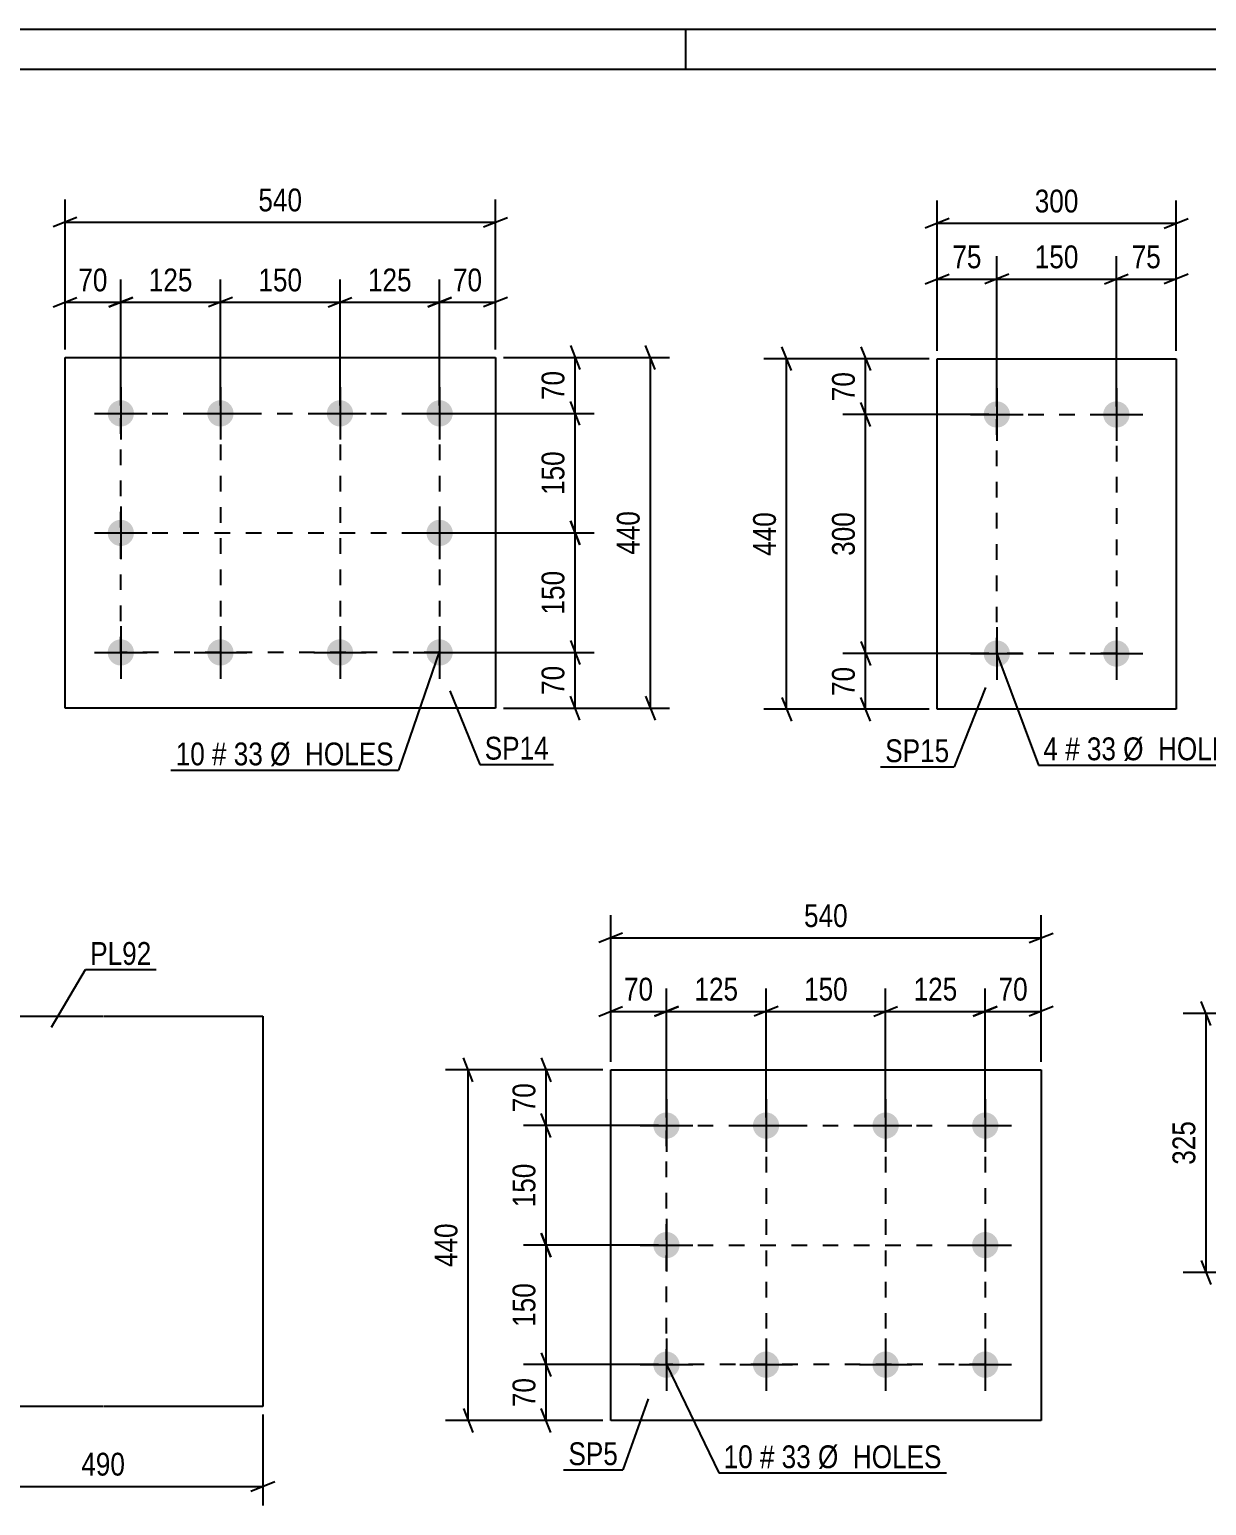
# Model space of a CAD drawing. Header units: millimetres. Extents: x 0 to 420, y 0 to 297.
# Drawn here: x 127.7 to 275.3, y 111.8 to 297 of the extents above; entities that cross this region are included whole.
import ezdxf

# ---------------------------------------------------------------- set-up
doc = ezdxf.new("R2010")
doc.units = ezdxf.units.MM
doc.linetypes.add('DXK_LINE_DOT2', pattern=[3.9198, 1.9599, -1.9599])
doc.styles.add('Arial Narrow', font='ARIALN.TTF', dxfattribs={"height": 0.2})

# ---------------------------------------------------------------- blocks, each defined once
blk = doc.blocks.new('Unknown-284859404-1134')
at = {"color": 5, "linetype": 'Continuous'}
for p, q in [((420, 297), (0, 297)), ((210, 292), (210, 297)), ((415, 292), (5, 292))]:
    blk.add_line(p, q, dxfattribs=at)
blk = doc.blocks.new('Part-284859404-5622 - 5621')
at = {"color": 2, "linetype": 'Continuous'}
for p, q in [((200.59, 122.45), (200.59, 166.45)), ((200.59, 166.45), (254.59, 166.45)), ((254.59, 166.45), (254.59, 122.45)), ((254.59, 122.45), (200.59, 122.45))]:
    blk.add_line(p, q, dxfattribs=at)
blk = doc.blocks.new('Bolt-284859404-5623 - 5621')
at = {"linetype": 'Continuous'}
for points in [[(207.59, 161.1, -1), (207.59, 157.8, -1)], [(220.09, 161.1, -1), (220.09, 157.8, -1)], [(235.09, 161.1, -1), (235.09, 157.8, -1)], [(247.59, 161.1, -1), (247.59, 157.8, -1)], [(207.59, 146.1, -1), (207.59, 142.8, -1)], [(247.59, 146.1, -1), (247.59, 142.8, -1)], [(207.59, 131.1, -1), (207.59, 127.8, -1)], [(220.09, 131.1, -1), (220.09, 127.8, -1)], [(235.09, 131.1, -1), (235.09, 127.8, -1)], [(247.59, 131.1, -1), (247.59, 127.8, -1)]]:
    blk.add_hatch(color=1, dxfattribs=at).paths.add_polyline_path(points)
at = {"color": 1, "linetype": 'Continuous'}
for p, q in [((207.59, 162.75), (207.59, 156.15)), ((220.09, 162.75), (220.09, 156.15)), ((235.09, 162.75), (235.09, 156.15)), ((247.59, 162.75), (247.59, 156.15)), ((204.29, 159.45), (210.89, 159.45)), ((216.79, 159.45), (223.39, 159.45)), ((231.79, 159.45), (238.39, 159.45)), ((244.29, 159.45), (250.89, 159.45)), ((207.59, 147.75), (207.59, 141.15)), ((247.59, 147.75), (247.59, 141.15)), ((204.29, 144.45), (210.89, 144.45)), ((244.29, 144.45), (250.89, 144.45)), ((207.59, 132.75), (207.59, 126.15)), ((220.09, 132.75), (220.09, 126.15)), ((235.09, 132.75), (235.09, 126.15)), ((247.59, 132.75), (247.59, 126.15)), ((204.29, 129.45), (210.89, 129.45)), ((216.79, 129.45), (223.39, 129.45)), ((231.79, 129.45), (238.39, 129.45)), ((244.29, 129.45), (250.89, 129.45))]:
    blk.add_line(p, q, dxfattribs=at)
blk = doc.blocks.new('Part-284859404-5652 - 5651')
at = {"color": 2, "linetype": 'Continuous'}
for p, q in [((116.86, 124.18), (116.86, 173.18)), ((116.86, 173.18), (136.86, 173.18)), ((136.96, 173.18), (156.96, 173.18)), ((156.96, 173.18), (156.96, 124.18)), ((136.86, 124.18), (116.86, 124.18)), ((156.96, 124.18), (136.96, 124.18))]:
    blk.add_line(p, q, dxfattribs=at)
blk = doc.blocks.new('Part-284859404-5669 - 5668')
at = {"color": 2, "linetype": 'Continuous'}
for p, q in [((241.54, 211.69), (241.54, 255.69)), ((241.54, 255.69), (271.54, 255.69)), ((271.54, 255.69), (271.54, 211.69)), ((271.54, 211.69), (241.54, 211.69))]:
    blk.add_line(p, q, dxfattribs=at)
blk = doc.blocks.new('Bolt-284859404-5670 - 5668')
at = {"linetype": 'Continuous'}
for points in [[(249.04, 250.34, -1), (249.04, 247.04, -1)], [(264.04, 250.34, -1), (264.04, 247.04, -1)], [(249.04, 220.34, -1), (249.04, 217.04, -1)], [(264.04, 220.34, -1), (264.04, 217.04, -1)]]:
    blk.add_hatch(color=1, dxfattribs=at).paths.add_polyline_path(points)
at = {"color": 1, "linetype": 'Continuous'}
for p, q in [((249.04, 251.99), (249.04, 245.39)), ((264.04, 251.99), (264.04, 245.39)), ((245.74, 248.69), (252.34, 248.69)), ((260.74, 248.69), (267.34, 248.69)), ((249.04, 221.99), (249.04, 215.39)), ((264.04, 221.99), (264.04, 215.39)), ((245.74, 218.69), (252.34, 218.69)), ((260.74, 218.69), (267.34, 218.69))]:
    blk.add_line(p, q, dxfattribs=at)
blk = doc.blocks.new('Part-284859404-5677 - 5676')
at = {"color": 2, "linetype": 'Continuous'}
for p, q in [((132.13, 211.83), (132.13, 255.83)), ((132.13, 255.83), (186.13, 255.83)), ((186.13, 255.83), (186.13, 211.83)), ((186.13, 211.83), (132.13, 211.83))]:
    blk.add_line(p, q, dxfattribs=at)
blk = doc.blocks.new('Bolt-284859404-5678 - 5676')
at = {"linetype": 'Continuous'}
for points in [[(139.13, 250.48, -1), (139.13, 247.18, -1)], [(151.63, 250.48, -1), (151.63, 247.18, -1)], [(166.63, 250.48, -1), (166.63, 247.18, -1)], [(179.13, 250.48, -1), (179.13, 247.18, -1)], [(139.13, 235.48, -1), (139.13, 232.18, -1)], [(179.13, 235.48, -1), (179.13, 232.18, -1)], [(139.13, 220.48, -1), (139.13, 217.18, -1)], [(151.63, 220.48, -1), (151.63, 217.18, -1)], [(166.63, 220.48, -1), (166.63, 217.18, -1)], [(179.13, 220.48, -1), (179.13, 217.18, -1)]]:
    blk.add_hatch(color=1, dxfattribs=at).paths.add_polyline_path(points)
at = {"color": 1, "linetype": 'Continuous'}
for p, q in [((139.13, 252.13), (139.13, 245.53)), ((151.63, 252.13), (151.63, 245.53)), ((166.63, 252.13), (166.63, 245.53)), ((179.13, 252.13), (179.13, 245.53)), ((135.83, 248.83), (142.43, 248.83)), ((148.33, 248.83), (154.93, 248.83)), ((163.33, 248.83), (169.93, 248.83)), ((175.83, 248.83), (182.43, 248.83)), ((139.13, 237.13), (139.13, 230.53)), ((179.13, 237.13), (179.13, 230.53)), ((135.83, 233.83), (142.43, 233.83)), ((175.83, 233.83), (182.43, 233.83)), ((139.13, 222.13), (139.13, 215.53)), ((151.63, 222.13), (151.63, 215.53)), ((166.63, 222.13), (166.63, 215.53)), ((179.13, 222.13), (179.13, 215.53)), ((135.83, 218.83), (142.43, 218.83)), ((148.33, 218.83), (154.93, 218.83)), ((163.33, 218.83), (169.93, 218.83)), ((175.83, 218.83), (182.43, 218.83))]:
    blk.add_line(p, q, dxfattribs=at)
blk = doc.blocks.new('Rectangle-284859404-7370 - 5621')
at = {"color": 1, "linetype": 'DXK_LINE_DOT2'}
blk.add_lwpolyline([(207.59, 159.45), (247.59, 159.45), (247.59, 129.45), (207.59, 129.45), (207.59, 159.45)], close=True, dxfattribs=at)
blk = doc.blocks.new('Rectangle-284859404-7167 - 5668')
at = {"color": 1, "linetype": 'DXK_LINE_DOT2'}
blk.add_lwpolyline([(249.04, 248.69), (264.04, 248.69), (264.04, 218.69), (249.04, 218.69), (249.04, 248.69)], close=True, dxfattribs=at)
blk = doc.blocks.new('Rectangle-284859404-7122 - 5676')
at = {"color": 1, "linetype": 'DXK_LINE_DOT2'}
blk.add_lwpolyline([(139.13, 248.83), (179.13, 248.83), (179.13, 218.83), (139.13, 218.83), (139.13, 248.83)], close=True, dxfattribs=at)
blk = doc.blocks.new('Line-284859404-7380 - 5621')
at = {"color": 1, "linetype": 'DXK_LINE_DOT2'}
blk.add_line((207.59, 144.45), (247.59, 144.45), dxfattribs=at)
blk = doc.blocks.new('Line-284859404-7132 - 5676')
at = {"color": 1, "linetype": 'DXK_LINE_DOT2'}
blk.add_line((151.63, 248.83), (151.63, 218.83), dxfattribs=at)
blk = doc.blocks.new('Line-284859404-7387 - 5621')
at = {"color": 1, "linetype": 'DXK_LINE_DOT2'}
blk.add_line((220.09, 159.45), (220.09, 129.45), dxfattribs=at)
blk = doc.blocks.new('Line-284859404-7139 - 5676')
at = {"color": 1, "linetype": 'DXK_LINE_DOT2'}
blk.add_line((166.63, 248.83), (166.63, 218.83), dxfattribs=at)
blk = doc.blocks.new('Line-284859404-7394 - 5621')
at = {"color": 1, "linetype": 'DXK_LINE_DOT2'}
blk.add_line((235.09, 159.45), (235.09, 129.45), dxfattribs=at)
blk = doc.blocks.new('Line-284859404-7146 - 5676')
at = {"color": 1, "linetype": 'DXK_LINE_DOT2'}
blk.add_line((139.13, 233.83), (179.13, 233.83), dxfattribs=at)
blk = doc.blocks.new('StraightDimension-284859404-7953 - 5621')
at = {"color": 7, "linetype": 'Continuous'}
for p, q in [((206.59, 159.45), (189.64, 159.45)), ((193.09, 157.95), (191.89, 160.95)), ((192.49, 144.45), (192.49, 159.45)), ((191.89, 145.95), (193.09, 142.95)), ((206.59, 144.45), (189.64, 144.45))]:
    blk.add_line(p, q, dxfattribs=at)
at = {"color": 0}
blk.add_wipeout([(191.74, 155.29), (187.54, 155.29), (187.54, 148.6), (191.74, 148.6)], dxfattribs=at)
at = {"color": 3, "style": 'Arial Narrow'}
blk.add_text('150', height=2.863, rotation=90.0002, dxfattribs=at).set_placement((191.14, 149.2))
blk = doc.blocks.new('StraightDimension-284859404-5872 - 5621')
at = {"color": 7, "linetype": 'Continuous'}
for p, q in [((191.89, 167.95), (193.09, 164.95)), ((199.59, 166.45), (189.64, 166.45)), ((192.49, 159.45), (192.49, 166.45)), ((206.59, 159.45), (189.64, 159.45)), ((193.09, 157.95), (191.89, 160.95))]:
    blk.add_line(p, q, dxfattribs=at)
at = {"color": 0}
blk.add_wipeout([(191.74, 165.37), (187.54, 165.37), (187.54, 160.52), (191.74, 160.52)], dxfattribs=at)
at = {"color": 3, "style": 'Arial Narrow'}
blk.add_text('70', height=2.863, rotation=90.0002, dxfattribs=at).set_placement((191.14, 161.12))
blk = doc.blocks.new('StraightDimension-284859404-7951 - 5621')
at = {"color": 7, "linetype": 'Continuous'}
for p, q in [((193.09, 142.95), (191.89, 145.95)), ((206.59, 144.45), (189.64, 144.45)), ((192.49, 129.45), (192.49, 144.45)), ((191.89, 130.95), (193.09, 127.95)), ((206.59, 129.45), (189.64, 129.45))]:
    blk.add_line(p, q, dxfattribs=at)
at = {"color": 0}
blk.add_wipeout([(191.74, 140.29), (187.54, 140.29), (187.54, 133.6), (191.74, 133.6)], dxfattribs=at)
at = {"color": 3, "style": 'Arial Narrow'}
blk.add_text('150', height=2.863, rotation=90.0002, dxfattribs=at).set_placement((191.14, 134.2))
blk = doc.blocks.new('StraightDimension-284859404-5875 - 5621')
at = {"color": 7, "linetype": 'Continuous'}
for p, q in [((191.89, 130.95), (193.09, 127.95)), ((206.59, 129.45), (189.64, 129.45)), ((192.49, 122.45), (192.49, 129.45)), ((199.59, 122.45), (189.64, 122.45)), ((193.09, 120.95), (191.89, 123.95))]:
    blk.add_line(p, q, dxfattribs=at)
at = {"color": 0}
blk.add_wipeout([(191.74, 128.37), (187.54, 128.37), (187.54, 123.52), (191.74, 123.52)], dxfattribs=at)
at = {"color": 3, "style": 'Arial Narrow'}
blk.add_text('70', height=2.863, rotation=90.0002, dxfattribs=at).set_placement((191.14, 124.12))
blk = doc.blocks.new('StraightDimension-284859404-5888 - 5621')
at = {"color": 7, "linetype": 'Continuous'}
for p, q in [((183.31, 164.95), (182.11, 167.95)), ((199.59, 166.45), (179.86, 166.45)), ((182.71, 122.45), (182.71, 166.45)), ((199.59, 122.45), (179.86, 122.45)), ((182.11, 123.95), (183.31, 120.95))]:
    blk.add_line(p, q, dxfattribs=at)
at = {"color": 0}
blk.add_wipeout([(181.96, 147.79), (177.76, 147.79), (177.76, 141.1), (181.96, 141.1)], dxfattribs=at)
at = {"color": 3, "style": 'Arial Narrow'}
blk.add_text('440', height=2.863, rotation=90.0002, dxfattribs=at).set_placement((181.36, 141.7))
blk = doc.blocks.new('StraightDimension-284859404-5892 - 5621')
at = {"color": 7, "linetype": 'Continuous'}
for p, q in [((247.59, 160.45), (247.59, 176.64)), ((254.59, 167.45), (254.59, 176.64)), ((246.09, 173.19), (249.09, 174.39)), ((256.09, 174.39), (253.09, 173.19)), ((247.59, 173.79), (254.59, 173.79))]:
    blk.add_line(p, q, dxfattribs=at)
at = {"color": 0}
blk.add_wipeout([(253.52, 174.54), (253.52, 178.74), (248.66, 178.74), (248.66, 174.54)], dxfattribs=at)
at = {"color": 3, "style": 'Arial Narrow'}
blk.add_text('70', height=2.863, dxfattribs=at).set_placement((249.26, 175.14))
blk = doc.blocks.new('StraightDimension-284859404-5896 - 5621')
at = {"color": 7, "linetype": 'Continuous'}
for p, q in [((200.59, 167.45), (200.59, 176.64)), ((207.59, 160.45), (207.59, 176.64)), ((199.09, 173.19), (202.09, 174.39)), ((209.09, 174.39), (206.09, 173.19)), ((200.59, 173.79), (207.59, 173.79))]:
    blk.add_line(p, q, dxfattribs=at)
at = {"color": 0}
blk.add_wipeout([(206.52, 174.54), (206.52, 178.74), (201.66, 178.74), (201.66, 174.54)], dxfattribs=at)
at = {"color": 3, "style": 'Arial Narrow'}
blk.add_text('70', height=2.863, dxfattribs=at).set_placement((202.26, 175.14))
blk = doc.blocks.new('StraightDimension-284859404-5912 - 5621')
at = {"color": 7, "linetype": 'Continuous'}
for p, q in [((200.59, 167.45), (200.59, 185.87)), ((254.59, 167.45), (254.59, 185.87)), ((202.09, 183.62), (199.09, 182.42)), ((253.09, 182.42), (256.09, 183.62)), ((200.59, 183.02), (254.59, 183.02))]:
    blk.add_line(p, q, dxfattribs=at)
at = {"color": 0}
blk.add_wipeout([(230.93, 183.77), (230.93, 187.97), (224.25, 187.97), (224.25, 183.77)], dxfattribs=at)
at = {"color": 3, "style": 'Arial Narrow'}
blk.add_text('540', height=2.863, dxfattribs=at).set_placement((224.85, 184.37))
blk = doc.blocks.new('StraightDimension-284859404-7955 - 5621')
at = {"color": 7, "linetype": 'Continuous'}
for p, q in [((207.59, 160.45), (207.59, 176.64)), ((220.09, 160.45), (220.09, 176.64)), ((206.09, 173.19), (209.09, 174.39)), ((221.59, 174.39), (218.59, 173.19)), ((207.59, 173.79), (220.09, 173.79))]:
    blk.add_line(p, q, dxfattribs=at)
at = {"color": 0}
blk.add_wipeout([(217.18, 174.54), (217.18, 178.74), (210.5, 178.74), (210.5, 174.54)], dxfattribs=at)
at = {"color": 3, "style": 'Arial Narrow'}
blk.add_text('125', height=2.863, dxfattribs=at).set_placement((211.1, 175.14))
blk = doc.blocks.new('StraightDimension-284859404-7957 - 5621')
at = {"color": 7, "linetype": 'Continuous'}
for p, q in [((220.09, 160.45), (220.09, 176.64)), ((235.09, 160.45), (235.09, 176.64)), ((221.59, 174.39), (218.59, 173.19)), ((233.59, 173.19), (236.59, 174.39)), ((220.09, 173.79), (235.09, 173.79))]:
    blk.add_line(p, q, dxfattribs=at)
at = {"color": 0}
blk.add_wipeout([(230.93, 174.54), (230.93, 178.74), (224.25, 178.74), (224.25, 174.54)], dxfattribs=at)
at = {"color": 3, "style": 'Arial Narrow'}
blk.add_text('150', height=2.863, dxfattribs=at).set_placement((224.85, 175.14))
blk = doc.blocks.new('StraightDimension-284859404-7959 - 5621')
at = {"color": 7, "linetype": 'Continuous'}
for p, q in [((235.09, 160.45), (235.09, 176.64)), ((247.59, 160.45), (247.59, 176.64)), ((233.59, 173.19), (236.59, 174.39)), ((249.09, 174.39), (246.09, 173.19)), ((235.09, 173.79), (247.59, 173.79))]:
    blk.add_line(p, q, dxfattribs=at)
at = {"color": 0}
blk.add_wipeout([(244.68, 174.54), (244.68, 178.74), (238, 178.74), (238, 174.54)], dxfattribs=at)
at = {"color": 3, "style": 'Arial Narrow'}
blk.add_text('125', height=2.863, dxfattribs=at).set_placement((238.6, 175.14))
blk = doc.blocks.new('StraightDimension-284859404-5816 - 5602')
at = {"color": 7, "linetype": 'Continuous'}
for p, q in [((275.89, 172.03), (274.69, 175.03)), ((293.36, 173.53), (272.44, 173.53)), ((275.29, 141.03), (275.29, 173.53)), ((293.36, 141.03), (272.44, 141.03)), ((274.69, 142.53), (275.89, 139.53))]:
    blk.add_line(p, q, dxfattribs=at)
at = {"color": 0}
blk.add_wipeout([(274.54, 160.62), (270.34, 160.62), (270.34, 153.94), (274.54, 153.94)], dxfattribs=at)
at = {"color": 3, "style": 'Arial Narrow'}
blk.add_text('325', height=2.863, rotation=90.0002, dxfattribs=at).set_placement((273.94, 154.54))
blk = doc.blocks.new('StraightDimension-284859404-5936 - 5651')
at = {"color": 7, "linetype": 'Continuous'}
for p, q in [((116.86, 123.18), (116.86, 111.78)), ((156.96, 123.18), (156.96, 111.78)), ((118.36, 114.78), (115.36, 113.58)), ((116.86, 114.18), (156.96, 114.18)), ((155.46, 113.58), (158.46, 114.78))]:
    blk.add_line(p, q, dxfattribs=at)
at = {"color": 0}
blk.add_wipeout([(140.25, 114.93), (140.25, 119.13), (133.57, 119.13), (133.57, 114.93)], dxfattribs=at)
at = {"color": 3, "style": 'Arial Narrow'}
blk.add_text('490', height=2.863, dxfattribs=at).set_placement((134.17, 115.53))
blk = doc.blocks.new('StraightDimension-284859404-5950 - 5668')
at = {"color": 7, "linetype": 'Continuous'}
for p, q in [((248.04, 218.69), (229.72, 218.69)), ((231.97, 220.19), (233.17, 217.19)), ((232.57, 211.69), (232.57, 218.69)), ((233.17, 210.19), (231.97, 213.19)), ((240.54, 211.69), (229.72, 211.69))]:
    blk.add_line(p, q, dxfattribs=at)
at = {"color": 0}
blk.add_wipeout([(231.82, 217.62), (227.62, 217.62), (227.62, 212.76), (231.82, 212.76)], dxfattribs=at)
at = {"color": 3, "style": 'Arial Narrow'}
blk.add_text('70', height=2.863, rotation=90.0002, dxfattribs=at).set_placement((231.22, 213.36))
blk = doc.blocks.new('StraightDimension-284859404-5949 - 5668')
at = {"color": 7, "linetype": 'Continuous'}
for p, q in [((233.17, 247.19), (231.97, 250.19)), ((248.04, 248.69), (229.72, 248.69)), ((232.57, 218.69), (232.57, 248.69)), ((248.04, 218.69), (229.72, 218.69)), ((231.97, 220.19), (233.17, 217.19))]:
    blk.add_line(p, q, dxfattribs=at)
at = {"color": 0}
blk.add_wipeout([(231.82, 237.03), (227.62, 237.03), (227.62, 230.35), (231.82, 230.35)], dxfattribs=at)
at = {"color": 3, "style": 'Arial Narrow'}
blk.add_text('300', height=2.863, rotation=90.0002, dxfattribs=at).set_placement((231.22, 230.95))
blk = doc.blocks.new('StraightDimension-284859404-5948 - 5668')
at = {"color": 7, "linetype": 'Continuous'}
for p, q in [((240.54, 255.69), (229.72, 255.69)), ((231.97, 257.19), (233.17, 254.19)), ((232.57, 248.69), (232.57, 255.69)), ((233.17, 247.19), (231.97, 250.19)), ((248.04, 248.69), (229.72, 248.69))]:
    blk.add_line(p, q, dxfattribs=at)
at = {"color": 0}
blk.add_wipeout([(231.82, 254.62), (227.62, 254.62), (227.62, 249.76), (231.82, 249.76)], dxfattribs=at)
at = {"color": 3, "style": 'Arial Narrow'}
blk.add_text('70', height=2.863, rotation=90.0002, dxfattribs=at).set_placement((231.22, 250.36))
blk = doc.blocks.new('StraightDimension-284859404-5960 - 5668')
at = {"color": 7, "linetype": 'Continuous'}
for p, q in [((240.54, 255.69), (219.82, 255.69)), ((223.27, 254.19), (222.07, 257.19)), ((222.67, 211.69), (222.67, 255.69)), ((222.07, 213.19), (223.27, 210.19)), ((240.54, 211.69), (219.82, 211.69))]:
    blk.add_line(p, q, dxfattribs=at)
at = {"color": 0}
blk.add_wipeout([(221.92, 237.03), (217.72, 237.03), (217.72, 230.35), (221.92, 230.35)], dxfattribs=at)
at = {"color": 3, "style": 'Arial Narrow'}
blk.add_text('440', height=2.863, rotation=90.0002, dxfattribs=at).set_placement((221.32, 230.95))
blk = doc.blocks.new('StraightDimension-284859404-5964 - 5668')
at = {"color": 7, "linetype": 'Continuous'}
for p, q in [((264.04, 249.69), (264.04, 268.54)), ((271.54, 256.69), (271.54, 268.54)), ((262.54, 265.09), (265.54, 266.29)), ((264.04, 265.69), (271.54, 265.69)), ((273.04, 266.29), (270.04, 265.09))]:
    blk.add_line(p, q, dxfattribs=at)
at = {"color": 0}
blk.add_wipeout([(270.22, 266.44), (270.22, 270.64), (265.36, 270.64), (265.36, 266.44)], dxfattribs=at)
at = {"color": 3, "style": 'Arial Narrow'}
blk.add_text('75', height=2.863, dxfattribs=at).set_placement((265.96, 267.04))
blk = doc.blocks.new('StraightDimension-284859404-5965 - 5668')
at = {"color": 7, "linetype": 'Continuous'}
for p, q in [((249.04, 249.69), (249.04, 268.54)), ((264.04, 249.69), (264.04, 268.54)), ((250.54, 266.29), (247.54, 265.09)), ((249.04, 265.69), (264.04, 265.69)), ((262.54, 265.09), (265.54, 266.29))]:
    blk.add_line(p, q, dxfattribs=at)
at = {"color": 0}
blk.add_wipeout([(259.88, 266.44), (259.88, 270.64), (253.2, 270.64), (253.2, 266.44)], dxfattribs=at)
at = {"color": 3, "style": 'Arial Narrow'}
blk.add_text('150', height=2.863, dxfattribs=at).set_placement((253.8, 267.04))
blk = doc.blocks.new('StraightDimension-284859404-5966 - 5668')
at = {"color": 7, "linetype": 'Continuous'}
for p, q in [((241.54, 256.69), (241.54, 268.54)), ((249.04, 249.69), (249.04, 268.54)), ((240.04, 265.09), (243.04, 266.29)), ((241.54, 265.69), (249.04, 265.69)), ((250.54, 266.29), (247.54, 265.09))]:
    blk.add_line(p, q, dxfattribs=at)
at = {"color": 0}
blk.add_wipeout([(247.72, 266.44), (247.72, 270.64), (242.86, 270.64), (242.86, 266.44)], dxfattribs=at)
at = {"color": 3, "style": 'Arial Narrow'}
blk.add_text('75', height=2.863, dxfattribs=at).set_placement((243.46, 267.04))
blk = doc.blocks.new('StraightDimension-284859404-5976 - 5668')
at = {"color": 7, "linetype": 'Continuous'}
for p, q in [((241.54, 256.69), (241.54, 275.54)), ((271.54, 256.69), (271.54, 275.54)), ((243.04, 273.29), (240.04, 272.09)), ((241.54, 272.69), (271.54, 272.69)), ((270.04, 272.09), (273.04, 273.29))]:
    blk.add_line(p, q, dxfattribs=at)
at = {"color": 0}
blk.add_wipeout([(259.88, 273.44), (259.88, 277.64), (253.2, 277.64), (253.2, 273.44)], dxfattribs=at)
at = {"color": 3, "style": 'Arial Narrow'}
blk.add_text('300', height=2.863, dxfattribs=at).set_placement((253.8, 274.04))
blk = doc.blocks.new('StraightDimension-284859404-6000 - 5676')
at = {"color": 7, "linetype": 'Continuous'}
for p, q in [((179.13, 249.83), (179.13, 265.64)), ((186.13, 256.83), (186.13, 265.64)), ((177.63, 262.19), (180.63, 263.39)), ((187.63, 263.39), (184.63, 262.19)), ((179.13, 262.79), (186.13, 262.79))]:
    blk.add_line(p, q, dxfattribs=at)
at = {"color": 0}
blk.add_wipeout([(185.06, 263.54), (185.06, 267.74), (180.2, 267.74), (180.2, 263.54)], dxfattribs=at)
at = {"color": 3, "style": 'Arial Narrow'}
blk.add_text('70', height=2.863, dxfattribs=at).set_placement((180.8, 264.14))
blk = doc.blocks.new('StraightDimension-284859404-5980 - 5676')
at = {"color": 7, "linetype": 'Continuous'}
for p, q in [((187.13, 255.83), (198.53, 255.83)), ((195.53, 257.33), (196.73, 254.33)), ((196.13, 248.83), (196.13, 255.83)), ((196.73, 247.33), (195.53, 250.33)), ((180.13, 248.83), (198.53, 248.83))]:
    blk.add_line(p, q, dxfattribs=at)
at = {"color": 0}
blk.add_wipeout([(195.38, 254.76), (191.18, 254.76), (191.18, 249.9), (195.38, 249.9)], dxfattribs=at)
at = {"color": 3, "style": 'Arial Narrow'}
blk.add_text('70', height=2.863, rotation=90.0002, dxfattribs=at).set_placement((194.78, 250.5))
blk = doc.blocks.new('StraightDimension-284859404-5983 - 5676')
at = {"color": 7, "linetype": 'Continuous'}
for p, q in [((180.13, 218.83), (198.53, 218.83)), ((195.53, 220.33), (196.73, 217.33)), ((196.13, 211.83), (196.13, 218.83)), ((196.73, 210.33), (195.53, 213.33)), ((187.13, 211.83), (198.53, 211.83))]:
    blk.add_line(p, q, dxfattribs=at)
at = {"color": 0}
blk.add_wipeout([(195.38, 217.76), (191.18, 217.76), (191.18, 212.9), (195.38, 212.9)], dxfattribs=at)
at = {"color": 3, "style": 'Arial Narrow'}
blk.add_text('70', height=2.863, rotation=90.0002, dxfattribs=at).set_placement((194.78, 213.5))
blk = doc.blocks.new('StraightDimension-284859404-5996 - 5676')
at = {"color": 7, "linetype": 'Continuous'}
for p, q in [((187.13, 255.83), (207.97, 255.83)), ((206.17, 254.33), (204.97, 257.33)), ((205.57, 211.83), (205.57, 255.83)), ((204.97, 213.33), (206.17, 210.33)), ((187.13, 211.83), (207.97, 211.83))]:
    blk.add_line(p, q, dxfattribs=at)
at = {"color": 0}
blk.add_wipeout([(204.82, 237.17), (200.62, 237.17), (200.62, 230.49), (204.82, 230.49)], dxfattribs=at)
at = {"color": 3, "style": 'Arial Narrow'}
blk.add_text('440', height=2.863, rotation=90.0002, dxfattribs=at).set_placement((204.22, 231.09))
blk = doc.blocks.new('StraightDimension-284859404-6004 - 5676')
at = {"color": 7, "linetype": 'Continuous'}
for p, q in [((132.13, 256.83), (132.13, 265.64)), ((139.13, 249.83), (139.13, 265.64)), ((130.63, 262.19), (133.63, 263.39)), ((140.63, 263.39), (137.63, 262.19)), ((132.13, 262.79), (139.13, 262.79))]:
    blk.add_line(p, q, dxfattribs=at)
at = {"color": 0}
blk.add_wipeout([(138.06, 263.54), (138.06, 267.74), (133.2, 267.74), (133.2, 263.54)], dxfattribs=at)
at = {"color": 3, "style": 'Arial Narrow'}
blk.add_text('70', height=2.863, dxfattribs=at).set_placement((133.8, 264.14))
blk = doc.blocks.new('StraightDimension-284859404-6020 - 5676')
at = {"color": 7, "linetype": 'Continuous'}
for p, q in [((132.13, 256.83), (132.13, 275.68)), ((186.13, 256.83), (186.13, 275.68)), ((133.63, 273.43), (130.63, 272.23)), ((132.13, 272.83), (186.13, 272.83)), ((184.63, 272.23), (187.63, 273.43))]:
    blk.add_line(p, q, dxfattribs=at)
at = {"color": 0}
blk.add_wipeout([(162.47, 273.58), (162.47, 277.78), (155.79, 277.78), (155.79, 273.58)], dxfattribs=at)
at = {"color": 3, "style": 'Arial Narrow'}
blk.add_text('540', height=2.863, dxfattribs=at).set_placement((156.39, 274.18))
blk = doc.blocks.new('StraightDimension-284859404-7961 - 5676')
at = {"color": 7, "linetype": 'Continuous'}
for p, q in [((196.73, 232.33), (195.53, 235.33)), ((180.13, 233.83), (198.53, 233.83)), ((196.13, 218.83), (196.13, 233.83)), ((180.13, 218.83), (198.53, 218.83)), ((195.53, 220.33), (196.73, 217.33))]:
    blk.add_line(p, q, dxfattribs=at)
at = {"color": 0}
blk.add_wipeout([(195.38, 229.67), (191.18, 229.67), (191.18, 222.99), (195.38, 222.99)], dxfattribs=at)
at = {"color": 3, "style": 'Arial Narrow'}
blk.add_text('150', height=2.863, rotation=90.0002, dxfattribs=at).set_placement((194.78, 223.59))
blk = doc.blocks.new('StraightDimension-284859404-7963 - 5676')
at = {"color": 7, "linetype": 'Continuous'}
for p, q in [((196.73, 247.33), (195.53, 250.33)), ((180.13, 248.83), (198.53, 248.83)), ((196.13, 233.83), (196.13, 248.83)), ((195.53, 235.33), (196.73, 232.33)), ((180.13, 233.83), (198.53, 233.83))]:
    blk.add_line(p, q, dxfattribs=at)
at = {"color": 0}
blk.add_wipeout([(195.38, 244.67), (191.18, 244.67), (191.18, 237.99), (195.38, 237.99)], dxfattribs=at)
at = {"color": 3, "style": 'Arial Narrow'}
blk.add_text('150', height=2.863, rotation=90.0002, dxfattribs=at).set_placement((194.78, 238.59))
blk = doc.blocks.new('StraightDimension-284859404-7965 - 5676')
at = {"color": 7, "linetype": 'Continuous'}
for p, q in [((139.13, 249.83), (139.13, 265.64)), ((151.63, 249.83), (151.63, 265.64)), ((137.63, 262.19), (140.63, 263.39)), ((153.13, 263.39), (150.13, 262.19)), ((139.13, 262.79), (151.63, 262.79))]:
    blk.add_line(p, q, dxfattribs=at)
at = {"color": 0}
blk.add_wipeout([(148.72, 263.54), (148.72, 267.74), (142.04, 267.74), (142.04, 263.54)], dxfattribs=at)
at = {"color": 3, "style": 'Arial Narrow'}
blk.add_text('125', height=2.863, dxfattribs=at).set_placement((142.64, 264.14))
blk = doc.blocks.new('StraightDimension-284859404-7967 - 5676')
at = {"color": 7, "linetype": 'Continuous'}
for p, q in [((151.63, 249.83), (151.63, 265.64)), ((166.63, 249.83), (166.63, 265.64)), ((153.13, 263.39), (150.13, 262.19)), ((165.13, 262.19), (168.13, 263.39)), ((151.63, 262.79), (166.63, 262.79))]:
    blk.add_line(p, q, dxfattribs=at)
at = {"color": 0}
blk.add_wipeout([(162.47, 263.54), (162.47, 267.74), (155.79, 267.74), (155.79, 263.54)], dxfattribs=at)
at = {"color": 3, "style": 'Arial Narrow'}
blk.add_text('150', height=2.863, dxfattribs=at).set_placement((156.39, 264.14))
blk = doc.blocks.new('StraightDimension-284859404-7969 - 5676')
at = {"color": 7, "linetype": 'Continuous'}
for p, q in [((166.63, 249.83), (166.63, 265.64)), ((179.13, 249.83), (179.13, 265.64)), ((165.13, 262.19), (168.13, 263.39)), ((180.63, 263.39), (177.63, 262.19)), ((166.63, 262.79), (179.13, 262.79))]:
    blk.add_line(p, q, dxfattribs=at)
at = {"color": 0}
blk.add_wipeout([(176.22, 263.54), (176.22, 267.74), (169.54, 267.74), (169.54, 263.54)], dxfattribs=at)
at = {"color": 3, "style": 'Arial Narrow'}
blk.add_text('125', height=2.863, dxfattribs=at).set_placement((170.14, 264.14))
blk = doc.blocks.new('Mark-284859404-6111 - 5621')
at = {"color": 0}
blk.add_wipeout([(201.5, 116.84), (201.5, 119.84), (195.29, 119.84), (195.29, 116.84)], dxfattribs=at)
blk.add_wipeout([(201.5, 116.84), (201.5, 119.84), (195.29, 119.84), (195.29, 116.84)], dxfattribs=at)
at = {"color": 30, "linetype": 'Continuous'}
for p in [(205.3, 125.16), (194.69, 116.24)]:
    blk.add_line(p, (202.1, 116.24), dxfattribs=at)
at = {"color": 3, "style": 'Arial Narrow'}
blk.add_text('SP5', height=2.863, dxfattribs=at).set_placement((195.29, 116.84))
blk = doc.blocks.new('Mark-284859404-6114 - 5621')
at = {"color": 0}
blk.add_wipeout([(218.41, 116.46), (218.41, 119.46), (214.76, 119.46), (214.76, 116.46)], dxfattribs=at)
blk.add_wipeout([(218.41, 116.46), (218.41, 119.46), (214.76, 119.46), (214.76, 116.46)], dxfattribs=at)
at = {"color": 7, "linetype": 'Continuous'}
blk.add_line((207.59, 129.45), (214.16, 115.86), dxfattribs=at)
at = {"color": 3, "style": 'Arial Narrow'}
blk.add_text('10', height=2.863, dxfattribs=at).set_placement((214.76, 116.46))
at = {"color": 0}
blk.add_wipeout([(221.14, 116.46), (221.14, 119.46), (219.31, 119.46), (219.31, 116.46)], dxfattribs=at)
blk.add_wipeout([(221.14, 116.46), (221.14, 119.46), (219.31, 119.46), (219.31, 116.46)], dxfattribs=at)
blk.add_wipeout([(225.7, 116.46), (225.7, 119.46), (222.04, 119.46), (222.04, 116.46)], dxfattribs=at)
blk.add_wipeout([(225.7, 116.46), (225.7, 119.46), (222.04, 119.46), (222.04, 116.46)], dxfattribs=at)
at = {"color": 3, "style": 'Arial Narrow'}
for s, height, p in [('#', 2.86, (219.31, 116.46)), ('33', 2.863, (222.04, 116.46))]:
    blk.add_text(s, height=height, dxfattribs=at).set_placement(p)
at = {"color": 0}
blk.add_wipeout([(242.12, 116.46), (242.12, 119.46), (226.6, 119.46), (226.6, 116.46)], dxfattribs=at)
blk.add_wipeout([(242.12, 116.46), (242.12, 119.46), (226.6, 119.46), (226.6, 116.46)], dxfattribs=at)
at = {"color": 7, "linetype": 'Continuous'}
blk.add_line((214.16, 115.86), (242.72, 115.86), dxfattribs=at)
at = {"color": 3, "style": 'Arial Narrow'}
blk.add_text('Ø  HOLES', height=2.863, dxfattribs=at).set_placement((226.6, 116.46))
blk = doc.blocks.new('Mark-284859404-6118 - 5651')
at = {"color": 0}
blk.add_wipeout([(142.96, 179.62), (142.96, 182.62), (135.29, 182.62), (135.29, 179.62)], dxfattribs=at)
blk.add_wipeout([(142.96, 179.62), (142.96, 182.62), (135.29, 182.62), (135.29, 179.62)], dxfattribs=at)
at = {"color": 30, "linetype": 'Continuous'}
for p, q in [((130.43, 171.81), (134.69, 179.02)), ((134.69, 179.02), (143.56, 179.02))]:
    blk.add_line(p, q, dxfattribs=at)
at = {"color": 3, "style": 'Arial Narrow'}
blk.add_text('PL92', height=2.863, dxfattribs=at).set_placement((135.29, 179.62))
blk = doc.blocks.new('Mark-284859404-6124 - 5668')
at = {"color": 0}
blk.add_wipeout([(243.08, 205.06), (243.08, 208.06), (235.04, 208.06), (235.04, 205.06)], dxfattribs=at)
blk.add_wipeout([(243.08, 205.06), (243.08, 208.06), (235.04, 208.06), (235.04, 205.06)], dxfattribs=at)
at = {"color": 30, "linetype": 'Continuous'}
for p in [(247.63, 214.42), (234.44, 204.46)]:
    blk.add_line(p, (243.68, 204.46), dxfattribs=at)
at = {"color": 3, "style": 'Arial Narrow'}
blk.add_text('SP15', height=2.863, dxfattribs=at).set_placement((235.04, 205.06))
blk = doc.blocks.new('Mark-284859404-6127 - 5668')
at = {"color": 0}
blk.add_wipeout([(256.71, 205.3), (256.71, 208.3), (254.88, 208.3), (254.88, 205.3)], dxfattribs=at)
blk.add_wipeout([(256.71, 205.3), (256.71, 208.3), (254.88, 208.3), (254.88, 205.3)], dxfattribs=at)
at = {"color": 7, "linetype": 'Continuous'}
blk.add_line((249, 218.76), (254.28, 204.7), dxfattribs=at)
at = {"color": 3, "style": 'Arial Narrow'}
blk.add_text('4', height=2.86, dxfattribs=at).set_placement((254.88, 205.3))
at = {"color": 0}
blk.add_wipeout([(259.44, 205.3), (259.44, 208.3), (257.61, 208.3), (257.61, 205.3)], dxfattribs=at)
blk.add_wipeout([(259.44, 205.3), (259.44, 208.3), (257.61, 208.3), (257.61, 205.3)], dxfattribs=at)
blk.add_wipeout([(263.99, 205.3), (263.99, 208.3), (260.34, 208.3), (260.34, 205.3)], dxfattribs=at)
blk.add_wipeout([(263.99, 205.3), (263.99, 208.3), (260.34, 208.3), (260.34, 205.3)], dxfattribs=at)
at = {"color": 3, "style": 'Arial Narrow'}
for s, height, p in [('#', 2.86, (257.61, 205.3)), ('33', 2.863, (260.34, 205.3))]:
    blk.add_text(s, height=height, dxfattribs=at).set_placement(p)
at = {"color": 0}
blk.add_wipeout([(280.42, 205.3), (280.42, 208.3), (264.89, 208.3), (264.89, 205.3)], dxfattribs=at)
blk.add_wipeout([(280.42, 205.3), (280.42, 208.3), (264.89, 208.3), (264.89, 205.3)], dxfattribs=at)
at = {"color": 7, "linetype": 'Continuous'}
blk.add_line((254.28, 204.7), (281.02, 204.7), dxfattribs=at)
at = {"color": 3, "style": 'Arial Narrow'}
blk.add_text('Ø  HOLES', height=2.863, dxfattribs=at).set_placement((264.89, 205.3))
blk = doc.blocks.new('Mark-284859404-6128 - 5676')
at = {"color": 0}
blk.add_wipeout([(192.83, 205.38), (192.83, 208.38), (184.79, 208.38), (184.79, 205.38)], dxfattribs=at)
blk.add_wipeout([(192.83, 205.38), (192.83, 208.38), (184.79, 208.38), (184.79, 205.38)], dxfattribs=at)
at = {"color": 30, "linetype": 'Continuous'}
for p, q in [((180.42, 214.01), (184.19, 204.78)), ((184.19, 204.78), (193.43, 204.78))]:
    blk.add_line(p, q, dxfattribs=at)
at = {"color": 3, "style": 'Arial Narrow'}
blk.add_text('SP14', height=2.863, dxfattribs=at).set_placement((184.79, 205.38))
blk = doc.blocks.new('Mark-284859404-6131 - 5676')
at = {"color": 0}
blk.add_wipeout([(149.67, 204.66), (149.67, 207.66), (146.02, 207.66), (146.02, 204.66)], dxfattribs=at)
blk.add_wipeout([(149.67, 204.66), (149.67, 207.66), (146.02, 207.66), (146.02, 204.66)], dxfattribs=at)
at = {"color": 3, "style": 'Arial Narrow'}
blk.add_text('10', height=2.863, dxfattribs=at).set_placement((146.02, 204.66))
at = {"color": 0}
blk.add_wipeout([(152.4, 204.66), (152.4, 207.66), (150.57, 207.66), (150.57, 204.66)], dxfattribs=at)
blk.add_wipeout([(152.4, 204.66), (152.4, 207.66), (150.57, 207.66), (150.57, 204.66)], dxfattribs=at)
blk.add_wipeout([(156.96, 204.66), (156.96, 207.66), (153.3, 207.66), (153.3, 204.66)], dxfattribs=at)
blk.add_wipeout([(156.96, 204.66), (156.96, 207.66), (153.3, 207.66), (153.3, 204.66)], dxfattribs=at)
at = {"color": 3, "style": 'Arial Narrow'}
for s, height, p in [('#', 2.86, (150.57, 204.66)), ('33', 2.863, (153.3, 204.66))]:
    blk.add_text(s, height=height, dxfattribs=at).set_placement(p)
at = {"color": 0}
blk.add_wipeout([(173.38, 204.66), (173.38, 207.66), (157.86, 207.66), (157.86, 204.66)], dxfattribs=at)
blk.add_wipeout([(173.38, 204.66), (173.38, 207.66), (157.86, 207.66), (157.86, 204.66)], dxfattribs=at)
at = {"color": 7, "linetype": 'Continuous'}
for p in [(179.12, 219.01), (145.42, 204.06)]:
    blk.add_line(p, (173.98, 204.06), dxfattribs=at)
at = {"color": 3, "style": 'Arial Narrow'}
blk.add_text('Ø  HOLES', height=2.863, dxfattribs=at).set_placement((157.86, 204.66))

msp = doc.modelspace()

# ---------------------------------------------------------------- block references
for name in ['Unknown-284859404-1134', 'Part-284859404-5677 - 5676', 'Part-284859404-5669 - 5668', 'Bolt-284859404-5678 - 5676', 'Bolt-284859404-5670 - 5668', 'Rectangle-284859404-7122 - 5676', 'Line-284859404-7132 - 5676', 'Line-284859404-7139 - 5676', 'Rectangle-284859404-7167 - 5668', 'Line-284859404-7146 - 5676', 'Part-284859404-5652 - 5651', 'Part-284859404-5622 - 5621', 'Bolt-284859404-5623 - 5621', 'Rectangle-284859404-7370 - 5621', 'Line-284859404-7387 - 5621', 'Line-284859404-7394 - 5621', 'Line-284859404-7380 - 5621']:
    msp.add_blockref(name, (0, 0))

# ---------------------------------------------------------------- next in the draw order: block references
for name in ['StraightDimension-284859404-5964 - 5668', 'StraightDimension-284859404-6004 - 5676', 'StraightDimension-284859404-6000 - 5676', 'Mark-284859404-6131 - 5676', 'StraightDimension-284859404-5983 - 5676', 'StraightDimension-284859404-5950 - 5668', 'Mark-284859404-6127 - 5668', 'Mark-284859404-6118 - 5651', 'StraightDimension-284859404-5892 - 5621', 'StraightDimension-284859404-5816 - 5602', 'StraightDimension-284859404-7953 - 5621', 'Mark-284859404-6114 - 5621', 'StraightDimension-284859404-5936 - 5651']:
    msp.add_blockref(name, (0, 0))

# ---------------------------------------------------------------- next in the draw order: block references
for name in ['StraightDimension-284859404-5980 - 5676', 'StraightDimension-284859404-5949 - 5668', 'StraightDimension-284859404-5872 - 5621', 'StraightDimension-284859404-7951 - 5621']:
    msp.add_blockref(name, (0, 0))

# ---------------------------------------------------------------- next in the draw order: block references
for name in ['StraightDimension-284859404-5996 - 5676', 'StraightDimension-284859404-5948 - 5668', 'StraightDimension-284859404-5875 - 5621']:
    msp.add_blockref(name, (0, 0))

# ---------------------------------------------------------------- next in the draw order: block references
for name in ['StraightDimension-284859404-6020 - 5676', 'StraightDimension-284859404-5965 - 5668', 'StraightDimension-284859404-5960 - 5668', 'StraightDimension-284859404-7961 - 5676', 'Mark-284859404-6128 - 5676', 'StraightDimension-284859404-5888 - 5621']:
    msp.add_blockref(name, (0, 0))

# ---------------------------------------------------------------- next in the draw order: block references
for name in ['StraightDimension-284859404-5966 - 5668', 'StraightDimension-284859404-7965 - 5676', 'StraightDimension-284859404-7963 - 5676', 'Mark-284859404-6124 - 5668', 'StraightDimension-284859404-5896 - 5621', 'Mark-284859404-6111 - 5621']:
    msp.add_blockref(name, (0, 0))

# ---------------------------------------------------------------- next in the draw order: block references
for name in ['StraightDimension-284859404-5976 - 5668', 'StraightDimension-284859404-7967 - 5676', 'StraightDimension-284859404-5912 - 5621']:
    msp.add_blockref(name, (0, 0))

# ---------------------------------------------------------------- next in the draw order: block references
for name in ['StraightDimension-284859404-7969 - 5676', 'StraightDimension-284859404-7955 - 5621']:
    msp.add_blockref(name, (0, 0))

# ---------------------------------------------------------------- next in the draw order: block references
msp.add_blockref('StraightDimension-284859404-7957 - 5621', (0, 0))

# ---------------------------------------------------------------- next in the draw order: block references
msp.add_blockref('StraightDimension-284859404-7959 - 5621', (0, 0))

doc.saveas('drawing.dxf')
